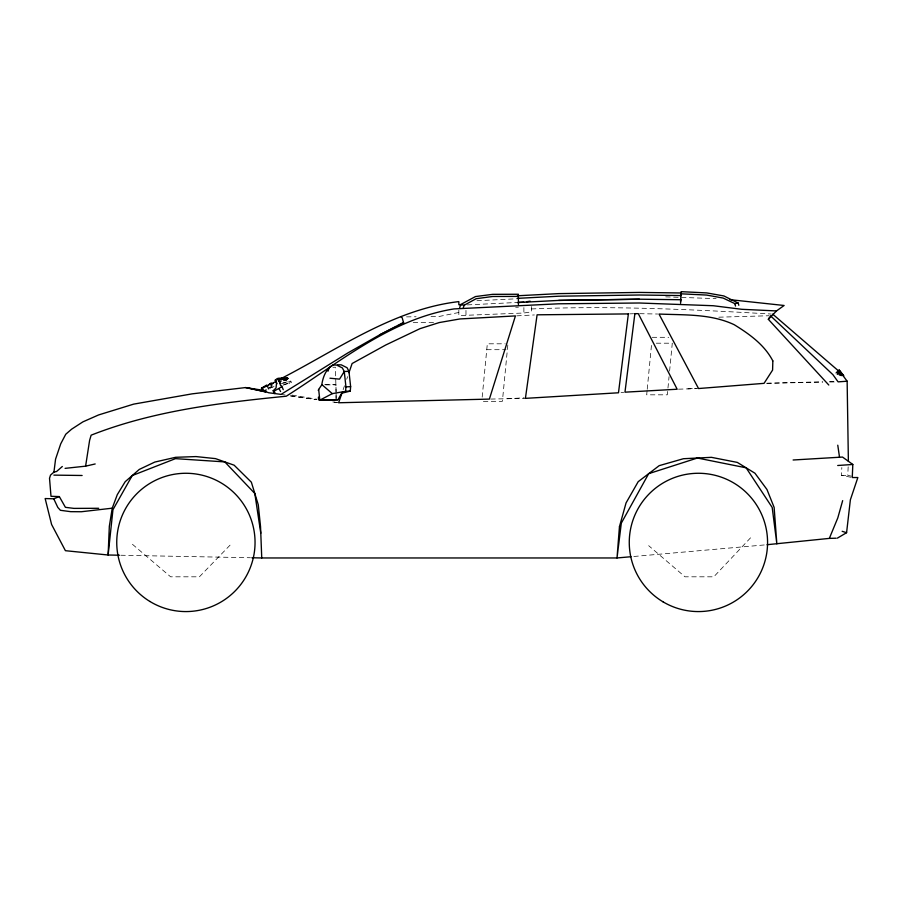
<?xml version="1.0" encoding="UTF-8"?>
<svg xmlns="http://www.w3.org/2000/svg" width="903" height="903" viewBox="0 0 903 903"><rect width="100%" height="100%" fill="white"/><g stroke="black" fill="none" stroke-linecap="round" stroke-linejoin="round"><path stroke-width="0.68" stroke-dasharray="4.51 3.39" d="M336.108 398.426L336.108 393.008M336.108 391.665L335.374 367.216L332.959 367.295M851.563 476.186L847.793 475.384L848.21 465.519M850.897 477.258L841.348 475.384L841.844 467.528M482.179 397.139L487.327 343.806L505.195 343.806M507.825 344.991L502.395 401.327L481.773 401.327M647.09 390.638L646.695 394.825L667.306 394.825L669.055 376.686M647.225 389.249L651.673 343.196M669.597 371.11L672.284 343.196L655.792 343.196M343.129 389.69L344.472 385.762M346.718 379.226L347.621 376.607M750.551 537.827L713.788 576.814L684.993 576.814L648.681 545.672M230.051 545.152L199.405 576.814L170.622 576.814L132.165 544.058M281.115 383.865L290.777 381.122L291.488 382.443L282.041 385.502M269.794 388.301L272.006 387.082M272.672 385.852L269.365 387.601L274.094 386.202M269.715 388.064L273.045 387.139M283.847 384.43L291.488 382.443M282.932 382.804L290.777 381.122M458.837 312.494L439.253 316.445L428.349 316.592M458.837 310.135L458.837 315.576L523.887 313.014L531.427 311.874L531.427 306.433M621.072 392.545L623.668 392.297M633.838 556.474L765.631 544.836M687.849 388.877L696.168 388.279M507.396 398.731L524.124 397.817M516.787 315.847L534.384 314.944M476.976 300.722L517.464 298.746M467.348 304.898L516.99 302.471M629.662 313.86L633.579 313.713M678.503 389.182L698.538 388.538M718.811 317.19L769.017 315.745M766.839 383.267L822.577 381.755M829.541 381.563L833.729 381.45M518.39 307.223L515.681 307.223M766.85 383.29L822.723 382.172M829.699 382.037L836.686 381.901M490.769 399.07L525.411 398.358M324.719 384.61L335.916 384.441L336.04 394.205M406.542 316.874L416.08 316.75M531.427 308.95C611.5 305.575 691.382 309.424 771.275 314.041M652.237 337.304L668.728 337.304M486.751 349.698L505.996 349.698M325.69 384.892L336.108 384.892M841.348 475.384L847.793 475.384M413.235 322.416L435.144 322.54M639.685 313.691L657.632 314.018M120.81 555.243L250.47 557.738M665.725 296.861L716.102 298.645M290.585 396.011L316.671 399.679M337.259 402.569L331.773 401.801L337.259 402.569L333.162 401.858M281.047 394.397L285.156 394.995M290.642 395.785L316.693 399.577M292.109 395.096L316.739 399.16M288.96 382.183L289.671 383.515M336.051 395.593L336.108 399.781M523.887 307.573L523.887 313.014M465.971 310.406L465.971 315.858"/><path stroke-width="1.35" d="M680.591 303.261L681.099 291.658L706.744 292.922L723.89 295.958L738.259 303.092L738.812 305.293M848.38 461.286L847.138 381.213L841.28 373.289L772.663 314.097M837.363 538.143L846.585 532.691L850.378 499.799L857.85 477.529L852.263 477.529L852.816 464.469L842.51 457.065L793.116 459.999M680.546 301.907L680.681 299.209M318.432 397.106L318.511 399.781L319.809 400.164L332.293 393.64L345.578 391.315L345.939 386.856L344.257 371.517L342.361 367.916L336.548 365.038L332.947 365.004C325.859 368.932 322.879 377.307 321.773 384.892M332.293 393.64L321.919 384.644L318.669 389.441L319.809 400.164L337.948 399.758L341.639 393.234L350.274 391.112L350.635 386.653L348.953 371.314L347.057 367.724L341.244 364.835L337.643 364.812M98.732 508.287L73.956 508.389L65.411 507.328L59.316 496.571L50.997 496.311L49.518 478.274L50.534 475.091L53.943 472.088L55.568 459.13L60.715 443.87L65.75 434.253L71.63 429.173L82.929 421.848L98.641 414.928L133.678 404.126L192.181 393.843L245.548 387.568L260.64 389.915L268.722 392.76L281.047 394.397L347.779 352.971L379.903 334.72L403.652 322.36M283.237 389.667L281.781 385.942L280.585 385.558L278.655 379.587L280.257 383.403M65.084 468.364L85.604 466.162L89.611 440.325L91.147 435.167C153.16 410.763 220.411 402.749 286.285 396.203C338.975 362.803 390.457 319.052 454.017 308.916L558.641 303.792L639.38 303.002L713.28 305.733L741.781 309.3L776.49 310.937L784.109 305.485L730.008 299.672M631.039 556.722L617.009 557.964L261.746 557.964L260.538 526.652L258.269 504.754L251.361 482.202L234.137 465.192L215.501 458.622L195.985 456.579L175.656 457.302L154.785 462.065L139.276 469.425L125.178 481.717L117.288 494.663L112.243 508.186L109.331 526.28L108.123 555.006L119.399 555.221M842.668 500.623L837.792 517.927L829.338 538.391L767.042 544.712M459.661 307.833L460.643 304.571L475.429 296.568L492.699 294.333L518.378 294.254L518.424 304.514M342.226 392.297L338.636 402.761L489.381 399.103L515.432 315.915L459.943 318.951L439.253 322.563L420.042 328.647L385.716 345.014L352.114 363.525L348.964 372.679M463.307 307.686L464.176 305.248L476.118 298.724L492.722 296.477L518.401 296.41M327.97 371.235L329.335 367.419M318.251 390.423L318.669 389.441M828.796 385.028L768.351 319.323L769.728 316.919M768.351 319.323L776.49 310.937M62.318 466.501L56.573 471.49L53.943 472.088M274.749 393.595L273.169 390.762L276.058 387.974L276.555 382.838L275.257 380.163L277.311 378.515L279.287 381.235M277.684 379.644L285.574 379.215L287.256 377.736L287.922 378.47L286.228 379.949L283.745 380.513M266.295 389.972L262.863 391.146L261.464 388.188L267.299 385.953L271.272 382.895M836.088 372.939L837.025 372.16L838.198 373.56L843.808 375.772L839.192 370.049L838.131 370.84L839.824 372.883M837.262 374.339L838.198 373.56M841.856 375.558L842.792 374.779M267.931 385.502L270.166 383.764M273.169 390.762L274.004 391.202L281.657 386.834M266.678 385.05L261.464 388.188M271.6 384.238L273.417 383.177M271.668 383.786L276.555 381.066M280.235 379.023C337.429 349.664 393.358 309.221 458.837 301.602L458.837 304.695L461.207 304.785M379.903 334.72L396.157 326.751M398.652 325.52L403.652 323.071L402.185 317.766L401.09 316.953M260.786 533.221L254.815 493.478L224.813 461.907L175.475 458.645L132.222 475.565L112.954 509.71L108.123 555.006L65.411 550.695L51.595 524.485L45.15 498.546L53.751 498.806L59.316 496.571M85.604 466.162L95.187 463.961M285.529 378.989L287.922 378.47M526.404 301.749L530.163 301.184M681.031 293.814L706.677 295.067L723.168 298.069L734.782 303.6L738.259 303.092M278.948 381.393L281.251 381.066M112.243 508.186L81.349 511.741L70.727 511.674L60.411 510.297L57.826 507.43L53.751 498.806M839.192 370.049L840.761 372.104L837.025 372.16M837.713 465.496L852.816 464.469M278 378.312L287.256 377.736M517.396 295.778L558.72 293.622L639.403 292.425L681.426 292.978M517.419 298.362L558.72 296.207L639.403 295.01L681.336 295.563M517.408 302.561L558.72 300.406L639.403 299.198L681.133 299.74M518.367 302.403L523.887 302.133M348.953 371.314L344.257 371.517L339.551 379.136L329.956 378.21M345.939 386.856L350.635 386.653M345.578 391.315L350.274 391.112M829.338 538.391L836.144 538.199M319.809 400.164L337.948 399.758M558.72 300.406L639.403 299.209M53.887 475.125L82.117 475.486M251.881 557.772L261.746 557.964M847.138 381.213L838.086 381.867L832.972 374.734L770.417 315.711M846.585 532.691L842.16 531.314M460.643 304.571L464.176 305.248M245.548 387.568L265.809 391.913L247.535 387.872M839.305 374.937L841.336 375.524M285.574 379.215L286.228 379.949M278.993 388.674L280.573 391.507M274.004 391.202L275.065 393.098M270.595 384.125L271.532 386.1M267.299 385.953L268.699 388.911M262.491 388.087L263.89 391.044M275.257 380.163L276.961 383.786M734.782 303.6L735.539 306.083M837.77 445.202L839.497 457.065M772.844 360.929L772.596 370.072L764.051 383.346L698.538 388.538L659.009 314.041C684.339 315.158 710.74 313.601 734.229 324.719C749.343 334.008 764.469 344.788 772.844 360.929M619.458 526.652L617.009 557.964L621.32 523.119L648.681 473.669L697.398 458.024L746.126 467.81L772.189 507.463L776.851 543.854L774.131 507.407L766.963 489.494L754.942 473.217L737.311 462.404L711.395 457.336L683.413 458.724L659.19 465.655L638.184 481.694L626.05 502.937L619.458 526.652M628.364 313.917L618.487 392.782L525.411 398.358L537.093 314.808L628.364 313.917M634.877 313.657L624.966 392.173L677.171 389.227L638.308 313.657L634.877 313.657M149.921 601.477A69.147 69.147 0 0 0 255.03 544.046A69.147 69.147 0 0 0 152.742 481.739A69.147 69.147 0 0 0 149.921 601.477M662.983 601.804A69.147 69.147 0 0 0 767.561 543.414A69.147 69.147 0 0 0 664.71 482.044A69.147 69.147 0 0 0 662.983 601.804"/></g></svg>
